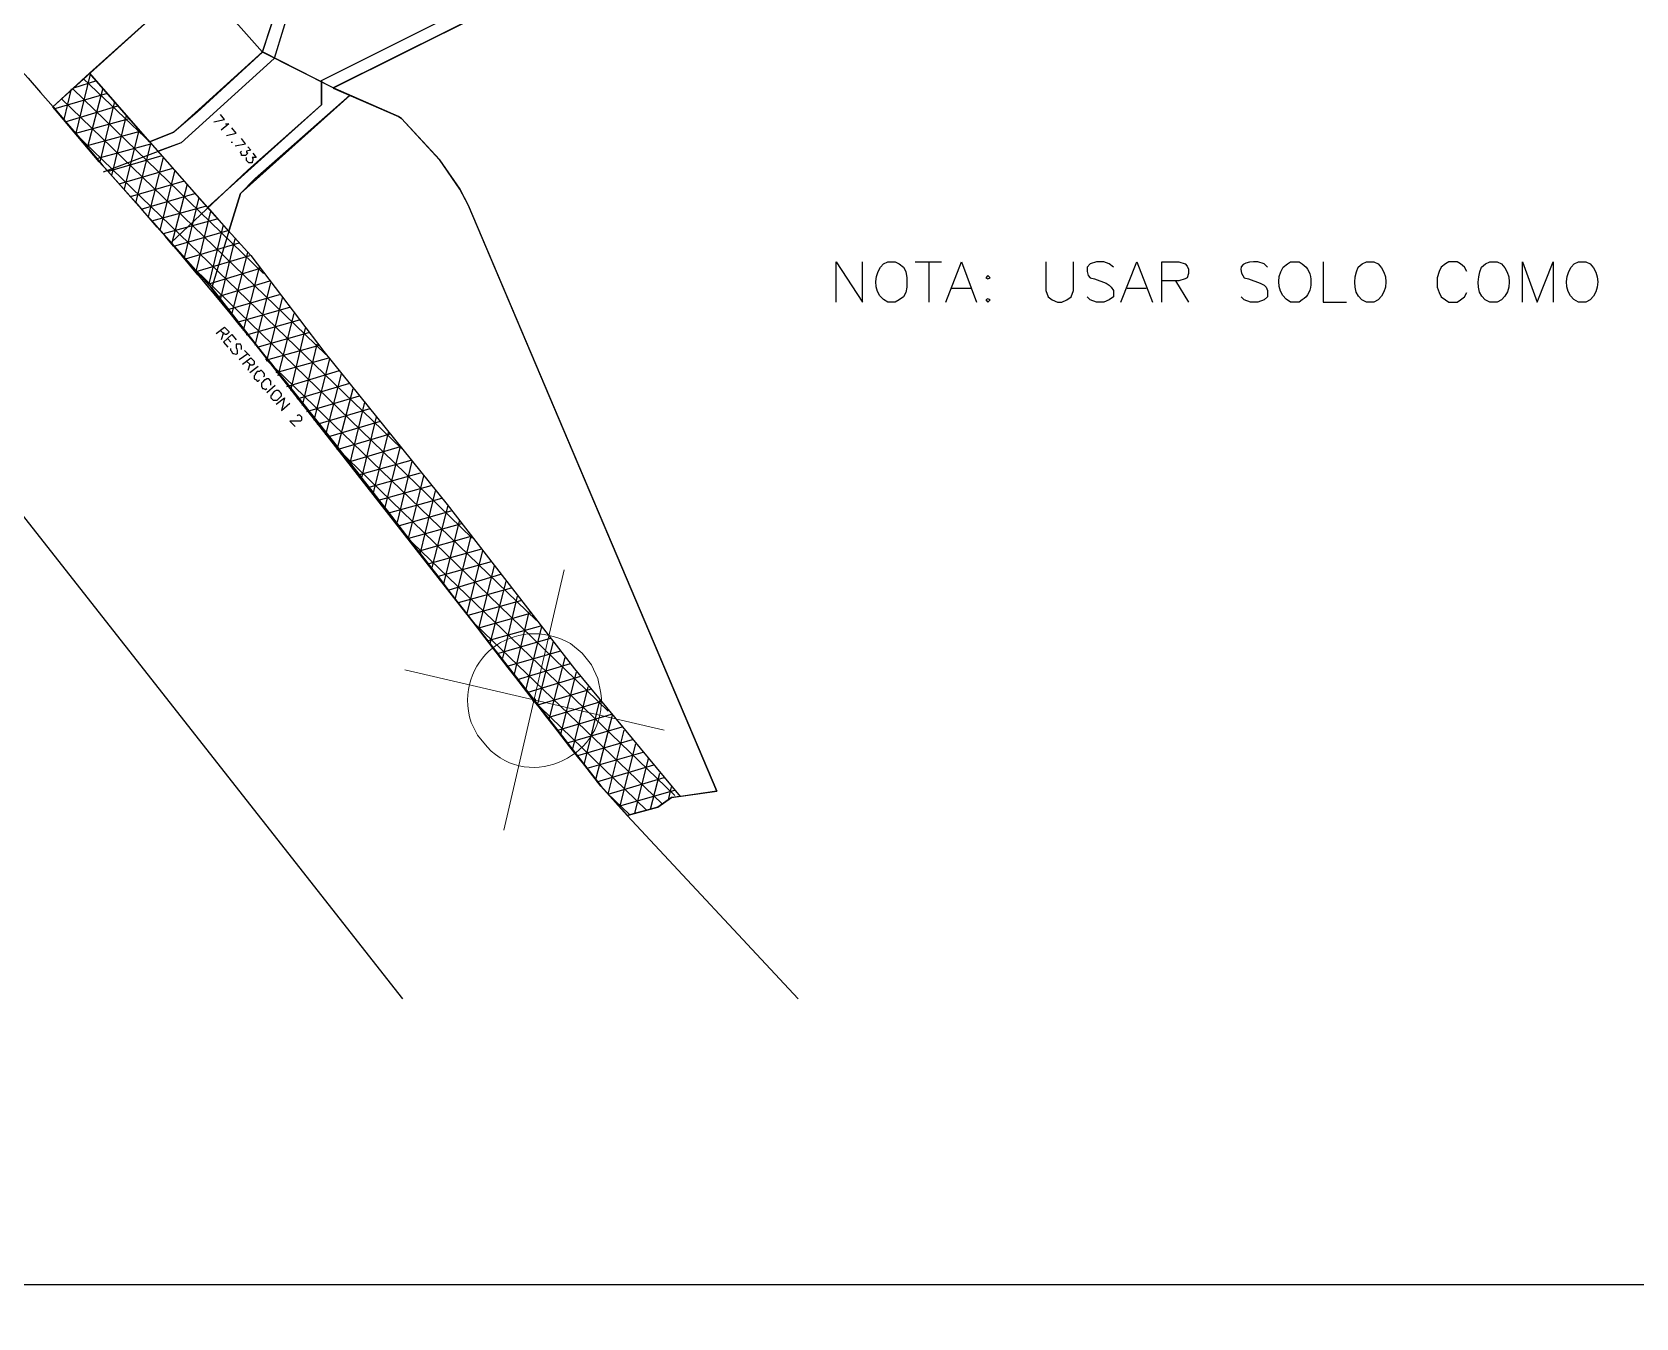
# Model space of a CAD drawing. Header units: millimetres. Extents: x -3 to 3438, y -2371 to 140.
# Drawn here: x 552.11 to 564.12, y 98.81 to 108.44 of the extents above; entities that cross this region are included whole.
import ezdxf

# ---------------------------------------------------------------- set-up
doc = ezdxf.new("R2010")
doc.units = ezdxf.units.MM
doc.layers.add('1- 3', color=3, linetype='Continuous')

msp = doc.modelspace()

# ---------------------------------------------------------------- linework, layer by layer
at = {"layer": '1- 3', "lineweight": 25}
for points in [[(541.396, 99.06), (541.396, 134.858), (583.915, 134.858), (583.915, 99.06), (541.396, 99.06)], [(553.584, 106.952), (553.426, 107.133), (554.279, 107.9), (554.279, 108.081), (556.53, 109.211), (557.77, 109.732), (558.347, 110.143), (563.908, 114.772)], [(557.644, 110.396), (557.612, 110.372), (556.262, 109.795), (554.058, 108.689), (553.923, 108.247), (553.228, 107.615), (553.055, 107.552), (552.991, 107.623), (553.173, 107.694), (553.837, 108.295), (553.987, 108.753), (556.222, 109.882), (557.62, 110.498), (557.644, 110.396)], [(553.584, 106.952), (552.991, 107.623), (553.173, 107.694), (553.837, 108.295), (553.987, 108.753), (556.222, 109.882), (557.62, 110.498)], [(558.402, 110.072), (557.818, 109.653), (556.57, 109.124), (554.366, 108.026), (554.492, 107.971), (553.671, 107.236), (553.584, 106.952)], [(554.279, 108.081), (556.53, 109.211), (557.77, 109.732)], [(556.569, 109.123), (554.366, 108.025), (554.855, 107.812), (554.879, 107.796), (555.163, 107.488), (555.314, 107.267), (555.377, 107.148), (557.241, 102.757), (556.901, 102.709), (556.799, 102.638), (556.569, 102.575), (556.372, 102.796), (555.874, 103.436), (553.457, 106.524), (552.636, 107.449), (552.265, 107.883), (553.339, 108.855), (553.836, 108.294), (553.987, 108.752)], [(553.836, 108.294), (553.173, 107.694), (552.991, 107.623), (552.541, 108.136), (553.339, 108.855), (553.836, 108.294)], [(554.058, 108.689), (553.923, 108.247)], [(554.366, 108.026), (553.837, 108.295), (553.347, 107.844), (553.173, 107.694), (552.991, 107.623), (553.584, 106.952), (553.671, 107.236), (553.781, 107.347), (554.492, 107.971), (554.366, 108.026)], [(554.366, 108.026), (553.837, 108.294), (553.347, 107.844), (553.173, 107.694), (552.991, 107.623), (553.584, 106.952), (553.671, 107.236), (553.781, 107.347), (554.492, 107.971), (554.366, 108.026)], [(552.438, 107.678), (552.549, 108.129)], [(553.923, 108.247), (553.228, 107.615), (552.644, 107.394)], [(552.352, 107.789), (552.407, 108.018)], [(553.844, 106.636), (552.415, 108.018)], [(552.423, 108.026), (552.596, 108.081)], [(553.007, 107.607), (552.494, 108.097)], [(552.525, 107.576), (552.644, 108.026)], [(554.279, 108.081), (554.279, 107.899)], [(552.273, 107.868), (552.675, 107.986)], [(554.31, 106.028), (552.328, 107.947)], [(552.359, 107.773), (552.754, 107.891)], [(552.62, 107.473), (552.731, 107.923)], [(553.149, 106.865), (553.726, 107.41), (554.279, 107.899)], [(553.457, 106.525), (553.671, 107.236), (554.492, 107.97)], [(552.438, 107.686), (552.841, 107.797)], [(552.707, 107.37), (552.818, 107.82)], [(553.473, 107.773), (553.552, 107.789), (553.521, 107.828)], [(554.879, 105.325), (552.423, 107.694)], [(552.517, 107.591), (552.92, 107.702)], [(552.802, 107.268), (552.912, 107.71)], [(553.56, 107.757), (553.584, 107.757), (553.528, 107.71)], [(553.568, 107.67), (553.639, 107.686), (553.607, 107.726)], [(552.596, 107.496), (552.999, 107.607)], [(552.889, 107.165), (552.999, 107.607)], [(553.631, 107.591), (553.71, 107.607), (553.679, 107.647)], [(553.726, 107.584), (553.75, 107.56), (553.718, 107.552), (553.718, 107.544), (553.726, 107.536), (553.71, 107.52), (553.679, 107.52), (553.679, 107.528), (553.671, 107.544), (553.679, 107.552)], [(553.765, 107.536), (553.789, 107.505), (553.758, 107.505), (553.765, 107.497), (553.765, 107.481), (553.758, 107.473), (553.758, 107.465), (553.734, 107.465), (553.726, 107.473), (553.718, 107.481), (553.718, 107.505)], [(552.683, 107.402), (553.086, 107.52)], [(552.762, 107.307), (553.165, 107.425)], [(552.983, 107.062), (553.094, 107.505)], [(552.849, 107.212), (553.252, 107.331)], [(553.07, 106.959), (553.181, 107.402)], [(553.157, 106.857), (553.276, 107.307)], [(552.928, 107.117), (553.331, 107.236)], [(553.252, 106.754), (553.363, 107.204)], [(553.007, 107.03), (553.41, 107.141)], [(553.339, 106.651), (553.449, 107.102)], [(553.094, 106.936), (553.497, 107.046)], [(553.173, 106.841), (553.576, 106.959)], [(553.434, 106.549), (553.544, 106.999)], [(553.26, 106.746), (553.663, 106.865)], [(553.521, 106.438), (553.631, 106.896)], [(553.339, 106.651), (553.742, 106.77)], [(553.607, 106.328), (553.726, 106.794)], [(558.133, 106.422), (558.133, 106.722), (558.331, 106.422), (558.331, 106.722)], [(558.726, 106.722), (558.923, 106.722)], [(558.829, 106.722), (558.829, 106.422)], [(558.955, 106.422), (559.073, 106.722), (559.184, 106.422)], [(559.705, 106.722), (559.705, 106.509), (559.721, 106.462), (559.753, 106.438), (559.792, 106.422), (559.824, 106.422), (559.863, 106.438), (559.895, 106.462), (559.911, 106.509), (559.911, 106.722)], [(560.211, 106.683), (560.179, 106.707), (560.14, 106.722), (560.085, 106.722), (560.037, 106.707), (560.013, 106.683), (560.013, 106.651), (560.021, 106.62), (560.037, 106.604), (560.069, 106.596), (560.156, 106.564), (560.179, 106.549), (560.195, 106.533), (560.211, 106.509), (560.211, 106.462), (560.179, 106.438), (560.14, 106.422), (560.085, 106.422), (560.037, 106.438), (560.013, 106.462)], [(560.266, 106.422), (560.385, 106.722), (560.503, 106.422)], [(560.574, 106.422), (560.574, 106.722), (560.701, 106.722), (560.748, 106.707), (560.764, 106.691), (560.772, 106.667), (560.772, 106.635), (560.764, 106.604), (560.748, 106.596), (560.701, 106.58), (560.574, 106.58)], [(561.783, 106.722), (561.783, 106.422), (561.957, 106.422)], [(562.857, 106.651), (562.841, 106.683), (562.81, 106.707), (562.786, 106.722), (562.723, 106.722), (562.699, 106.707), (562.667, 106.683), (562.652, 106.651), (562.636, 106.604), (562.636, 106.533), (562.652, 106.493), (562.667, 106.462), (562.699, 106.438), (562.723, 106.422), (562.786, 106.422), (562.81, 106.438), (562.841, 106.462), (562.857, 106.493)], [(563.276, 106.422), (563.276, 106.722), (563.386, 106.422), (563.505, 106.722), (563.505, 106.422)], [(555.408, 104.653), (553.331, 106.667)], [(553.426, 106.557), (553.821, 106.675)], [(553.497, 106.462), (553.892, 106.58)], [(553.694, 106.209), (553.813, 106.683)], [(559.271, 106.62), (559.255, 106.604), (559.271, 106.596), (559.287, 106.604), (559.271, 106.62)], [(560.677, 106.58), (560.772, 106.422)], [(553.576, 106.367), (553.963, 106.478)], [(553.781, 106.099), (553.9, 106.565)], [(553.868, 105.98), (553.987, 106.454)], [(558.994, 106.525), (559.145, 106.525)], [(560.314, 106.525), (560.456, 106.525)], [(553.647, 106.272), (554.042, 106.383)], [(553.955, 105.869), (554.074, 106.335)], [(559.271, 106.446), (559.255, 106.438), (559.271, 106.422), (559.287, 106.438), (559.271, 106.446)], [(553.489, 106.185), (553.552, 106.233), (553.576, 106.209), (553.584, 106.201), (553.584, 106.193), (553.576, 106.185), (553.568, 106.178), (553.56, 106.178), (553.544, 106.185), (553.521, 106.209)], [(553.718, 106.177), (554.113, 106.288)], [(554.05, 105.759), (554.16, 106.225)], [(553.544, 106.193), (553.528, 106.138)], [(553.544, 106.122), (553.607, 106.178), (553.639, 106.138)], [(553.544, 106.122), (553.576, 106.083)], [(553.576, 106.146), (553.6, 106.122)], [(553.797, 106.083), (554.184, 106.193)], [(553.868, 105.988), (554.263, 106.098)], [(554.137, 105.648), (554.247, 106.106)], [(553.726, 106.035), (553.663, 105.988)], [(553.686, 105.956), (553.75, 106.004), (553.773, 105.98), (553.773, 105.956), (553.765, 105.949), (553.75, 105.949), (553.742, 105.956), (553.718, 105.98)], [(553.702, 106.059), (553.742, 106.02)], [(555.89, 104.037), (553.86, 105.996)], [(553.939, 105.893), (554.334, 106.004)], [(554.224, 105.538), (554.342, 105.996)], [(553.742, 105.956), (553.726, 105.909)], [(553.742, 105.893), (553.805, 105.941)], [(553.844, 105.862), (553.852, 105.87), (553.852, 105.885), (553.844, 105.893), (553.829, 105.909), (553.821, 105.909), (553.813, 105.901), (553.797, 105.901), (553.781, 105.885), (553.781, 105.877), (553.773, 105.87), (553.773, 105.846), (553.789, 105.838), (553.797, 105.83), (553.805, 105.83), (553.813, 105.838)], [(553.9, 105.798), (553.9, 105.83), (553.884, 105.846), (553.868, 105.846), (553.86, 105.838), (553.852, 105.838), (553.837, 105.822), (553.829, 105.814), (553.829, 105.791), (553.837, 105.775), (553.844, 105.775), (553.86, 105.767), (553.868, 105.775)], [(554.018, 105.79), (554.413, 105.909)], [(554.31, 105.427), (554.429, 105.885)], [(553.868, 105.743), (553.931, 105.798)], [(553.963, 105.751), (553.955, 105.759), (553.939, 105.759), (553.923, 105.751), (553.908, 105.735), (553.908, 105.727), (553.9, 105.719), (553.9, 105.704), (553.916, 105.688), (553.947, 105.688), (553.963, 105.704), (553.971, 105.712), (553.979, 105.719), (553.979, 105.735), (553.971, 105.743), (553.963, 105.751)], [(554.097, 105.696), (554.492, 105.814)], [(554.397, 105.317), (554.516, 105.775)], [(553.939, 105.656), (554.002, 105.704), (553.979, 105.609), (554.042, 105.664)], [(554.168, 105.601), (554.563, 105.719)], [(554.247, 105.506), (554.642, 105.624)], [(554.492, 105.206), (554.603, 105.672)], [(554.097, 105.569), (554.105, 105.577), (554.113, 105.577), (554.129, 105.561), (554.129, 105.538), (554.121, 105.53), (554.042, 105.53), (554.081, 105.49)], [(554.326, 105.411), (554.721, 105.53)], [(554.579, 105.095), (554.69, 105.561)], [(554.397, 105.316), (554.792, 105.435)], [(554.666, 104.985), (554.784, 105.451)], [(556.427, 103.358), (554.397, 105.324)], [(554.476, 105.222), (554.871, 105.34)], [(554.753, 104.874), (554.871, 105.34)], [(554.887, 101.201), (551.751, 105.19)], [(554.555, 105.127), (554.95, 105.237)], [(554.626, 105.032), (555.021, 105.143)], [(554.848, 104.772), (554.958, 105.23)], [(554.705, 104.937), (555.1, 105.048)], [(554.934, 104.661), (555.045, 105.119)], [(555.021, 104.542), (555.132, 105.008)], [(554.784, 104.843), (555.179, 104.953)], [(555.108, 104.432), (555.227, 104.898)], [(554.863, 104.748), (555.25, 104.858)], [(555.195, 104.313), (555.314, 104.787)], [(554.934, 104.653), (555.329, 104.764)], [(555.013, 104.558), (555.4, 104.669)], [(555.282, 104.203), (555.401, 104.669)], [(556.925, 102.726), (554.958, 104.621)], [(555.085, 104.463), (555.479, 104.574)], [(555.369, 104.092), (555.487, 104.558)], [(555.156, 104.369), (555.551, 104.479)], [(555.456, 103.974), (555.574, 104.448)], [(555.235, 104.266), (555.622, 104.384)], [(555.543, 103.863), (555.661, 104.329)], [(555.306, 104.171), (555.701, 104.282)], [(555.377, 104.076), (555.772, 104.187)], [(555.637, 103.753), (555.748, 104.219)], [(555.456, 103.982), (555.843, 104.092)], [(555.724, 103.634), (555.835, 104.1)], [(556.83, 102.663), (555.432, 104.005)], [(555.527, 103.887), (555.922, 103.997)], [(555.811, 103.524), (555.93, 103.99)], [(555.606, 103.792), (555.993, 103.903)], [(555.677, 103.697), (556.072, 103.808)], [(555.898, 103.413), (556.017, 103.879)], [(555.748, 103.595), (556.143, 103.713)], [(555.985, 103.294), (556.104, 103.76)], [(555.827, 103.5), (556.222, 103.618)], [(556.072, 103.184), (556.19, 103.65)], [(555.882, 103.436), (555.882, 103.444), (555.874, 103.452), (555.867, 103.444), (555.859, 103.436), (555.867, 103.429), (555.882, 103.429), (555.882, 103.436)], [(555.898, 103.405), (556.293, 103.523)], [(556.159, 103.065), (556.277, 103.539)], [(556.712, 102.615), (555.914, 103.389)], [(555.977, 103.31), (556.372, 103.429)], [(556.048, 103.215), (556.451, 103.334)], [(556.246, 102.955), (556.364, 103.437)], [(556.333, 102.844), (556.459, 103.326)], [(556.119, 103.121), (556.53, 103.239)], [(556.427, 102.734), (556.546, 103.215)], [(556.198, 103.026), (556.609, 103.144)], [(556.514, 102.639), (556.633, 103.113)], [(556.269, 102.931), (556.688, 103.05)], [(556.625, 102.591), (556.728, 103.002)], [(556.34, 102.828), (556.767, 102.955)], [(556.427, 102.734), (556.846, 102.86)], [(556.743, 102.623), (556.814, 102.892)], [(556.585, 102.584), (556.419, 102.742)], [(556.514, 102.647), (556.925, 102.765)], [(556.878, 102.694), (556.901, 102.789)], [(557.849, 101.201), (556.569, 102.575)]]:
    msp.add_lwpolyline(points, dxfattribs=at)
at = {"layer": '1- 3', "lineweight": 5}
for points in [[(555.645, 102.465), (556.096, 104.416)], [(554.903, 103.666), (556.846, 103.215)]]:
    msp.add_lwpolyline(points, dxfattribs=at)
at = {"layer": '1- 3', "lineweight": 25}
for points, knots in [([(583.923, 38.902), (583.923, 38.902), (583.923, 137.749), (583.923, 137.749), (583.919, 138.052), (583.678, 138.282), (583.378, 138.286), (583.378, 138.286), (541.933, 138.286), (541.933, 138.286)], [0, 0, 0, 0, 1, 1, 1, 2, 2, 2, 3, 3, 3, 3]), ([(563.915, 131.114), (563.915, 131.114), (566.38, 127.007), (566.38, 127.007), (566.38, 127.007), (568.781, 123.01), (568.781, 123.01), (568.781, 123.01), (570.408, 120.459), (570.408, 120.459), (570.408, 120.459), (572.225, 117.433), (572.225, 117.433), (572.225, 117.433), (572.407, 117.102), (572.407, 117.102), (572.407, 117.102), (572.889, 116.651), (572.889, 116.651), (572.889, 116.651), (574.69, 111.478), (574.69, 111.478), (574.69, 111.478), (564.618, 112.449), (564.618, 112.449), (564.618, 112.449), (558.402, 110.071), (558.402, 110.071), (558.402, 110.071), (557.818, 109.653), (557.818, 109.653), (557.818, 109.653), (556.569, 109.124), (556.569, 109.124), (556.569, 109.124), (554.366, 108.026), (554.366, 108.026), (554.366, 108.026), (554.855, 107.812), (554.855, 107.812), (554.855, 107.812), (554.879, 107.797), (554.879, 107.797), (554.879, 107.797), (555.163, 107.489), (555.163, 107.489), (555.163, 107.489), (555.314, 107.267), (555.314, 107.267), (555.314, 107.267), (555.377, 107.149), (555.377, 107.149), (555.377, 107.149), (557.241, 102.757), (557.241, 102.757), (557.241, 102.757), (556.901, 102.71), (556.901, 102.71), (556.901, 102.71), (556.799, 102.639), (556.799, 102.639), (556.799, 102.639), (556.569, 102.575), (556.569, 102.575), (556.569, 102.575), (556.372, 102.797), (556.372, 102.797), (556.372, 102.797), (555.874, 103.436), (555.874, 103.436), (555.874, 103.436), (553.457, 106.525), (553.457, 106.525), (553.457, 106.525), (552.636, 107.449), (552.636, 107.449), (551.666, 108.617), (550.589, 109.697), (549.65, 110.893), (549.65, 110.893), (548.884, 111.944), (548.884, 111.944), (548.884, 111.944), (548.457, 112.702), (548.457, 112.702), (548.457, 112.702), (548.299, 112.978), (548.299, 112.978), (548.299, 112.978), (547.707, 114.147), (547.707, 114.147), (547.707, 114.147), (547.699, 114.155), (547.699, 114.155), (547.699, 114.155), (549.421, 114.748), (549.421, 114.748), (549.421, 114.748), (549.2, 115.427), (549.2, 115.427), (549.2, 115.427), (549.026, 115.948), (549.026, 115.948), (549.026, 115.948), (553.299, 117.41), (553.299, 117.41), (553.299, 117.41), (551.941, 121.438), (551.941, 121.438), (551.941, 121.438), (554.761, 121.478), (554.761, 121.478), (554.761, 121.478), (554.066, 125.048), (554.066, 125.048), (554.066, 125.048), (553.56, 132.481), (553.56, 132.481), (553.56, 132.481), (559.255, 131.73), (559.255, 131.73), (559.255, 131.73), (563.915, 131.114), (563.915, 131.114)], [0, 0, 0, 0, 1, 1, 1, 2, 2, 2, 3, 3, 3, 4, 4, 4, 5, 5, 5, 6, 6, 6, 7, 7, 7, 8, 8, 8, 9, 9, 9, 10, 10, 10, 11, 11, 11, 12, 12, 12, 13, 13, 13, 14, 14, 14, 15, 15, 15, 16, 16, 16, 17, 17, 17, 18, 18, 18, 19, 19, 19, 20, 20, 20, 21, 21, 21, 22, 22, 22, 23, 23, 23, 24, 24, 24, 25, 25, 25, 26, 26, 26, 27, 27, 27, 28, 28, 28, 29, 29, 29, 30, 30, 30, 31, 31, 31, 32, 32, 32, 33, 33, 33, 34, 34, 34, 35, 35, 35, 36, 36, 36, 37, 37, 37, 38, 38, 38, 39, 39, 39, 40, 40, 40, 41, 41, 41, 41]), ([(552.541, 108.137), (552.541, 108.137), (552.265, 107.884), (552.265, 107.884), (552.265, 107.884), (552.612, 107.473), (552.612, 107.473), (553.961, 105.995), (555.126, 104.361), (556.372, 102.797), (556.372, 102.797), (556.57, 102.576), (556.57, 102.576), (556.57, 102.576), (556.601, 102.584), (556.601, 102.584), (556.601, 102.584), (556.799, 102.639), (556.799, 102.639), (556.799, 102.639), (556.901, 102.71), (556.901, 102.71), (556.901, 102.71), (556.965, 102.718), (556.965, 102.718), (556.965, 102.718), (556.175, 103.674), (556.175, 103.674), (556.175, 103.674), (555.219, 104.906), (555.219, 104.906), (555.219, 104.906), (554.295, 106.051), (554.295, 106.051), (554.295, 106.051), (553.75, 106.77), (553.75, 106.77), (553.75, 106.77), (553.434, 107.118), (553.434, 107.118), (553.434, 107.118), (552.92, 107.702), (552.92, 107.702), (552.92, 107.702), (552.541, 108.137), (552.541, 108.137)], [0, 0, 0, 0, 1, 1, 1, 2, 2, 2, 3, 3, 3, 4, 4, 4, 5, 5, 5, 6, 6, 6, 7, 7, 7, 8, 8, 8, 9, 9, 9, 10, 10, 10, 11, 11, 11, 12, 12, 12, 13, 13, 13, 14, 14, 14, 15, 15, 15, 15]), ([(552.265, 107.884), (552.265, 107.884), (552.636, 107.449), (552.636, 107.449), (553.972, 105.975), (555.134, 104.353), (556.372, 102.797), (556.372, 102.797), (556.569, 102.575), (556.569, 102.575)], [0, 0, 0, 0, 1, 1, 1, 2, 2, 2, 3, 3, 3, 3]), ([(553.607, 107.623), (553.607, 107.623), (553.607, 107.615), (553.607, 107.615), (553.607, 107.615), (553.607, 107.623), (553.607, 107.623)], [0, 0, 0, 0, 1, 1, 1, 2, 2, 2, 2]), ([(558.521, 106.722), (558.521, 106.722), (558.489, 106.707), (558.489, 106.707), (558.489, 106.707), (558.465, 106.683), (558.465, 106.683), (558.41, 106.602), (558.42, 106.461), (558.521, 106.422), (558.521, 106.422), (558.576, 106.422), (558.576, 106.422), (558.576, 106.422), (558.607, 106.438), (558.607, 106.438), (558.607, 106.438), (558.639, 106.462), (558.639, 106.462), (558.639, 106.462), (558.655, 106.493), (558.655, 106.493), (558.655, 106.493), (558.663, 106.533), (558.663, 106.533), (558.663, 106.533), (558.663, 106.604), (558.663, 106.604), (558.663, 106.604), (558.655, 106.651), (558.655, 106.651), (558.655, 106.651), (558.639, 106.683), (558.639, 106.683), (558.639, 106.683), (558.607, 106.707), (558.607, 106.707), (558.607, 106.707), (558.576, 106.722), (558.576, 106.722), (558.576, 106.722), (558.521, 106.722), (558.521, 106.722)], [0, 0, 0, 0, 1, 1, 1, 2, 2, 2, 3, 3, 3, 4, 4, 4, 5, 5, 5, 6, 6, 6, 7, 7, 7, 8, 8, 8, 9, 9, 9, 10, 10, 10, 11, 11, 11, 12, 12, 12, 13, 13, 13, 14, 14, 14, 14]), ([(561.364, 106.683), (561.364, 106.683), (561.34, 106.707), (561.34, 106.707), (561.34, 106.707), (561.293, 106.722), (561.293, 106.722), (561.204, 106.729), (561.121, 106.703), (561.19, 106.604), (561.19, 106.604), (561.222, 106.596), (561.222, 106.596), (561.222, 106.596), (561.309, 106.564), (561.309, 106.564), (561.309, 106.564), (561.34, 106.549), (561.34, 106.549), (561.34, 106.549), (561.356, 106.533), (561.356, 106.533), (561.356, 106.533), (561.364, 106.509), (561.364, 106.509), (561.364, 106.509), (561.364, 106.462), (561.364, 106.462), (561.364, 106.462), (561.34, 106.438), (561.34, 106.438), (561.34, 106.438), (561.293, 106.422), (561.293, 106.422), (561.293, 106.422), (561.238, 106.422), (561.238, 106.422), (561.238, 106.422), (561.19, 106.438), (561.19, 106.438), (561.19, 106.438), (561.167, 106.462), (561.167, 106.462)], [0, 0, 0, 0, 1, 1, 1, 2, 2, 2, 3, 3, 3, 4, 4, 4, 5, 5, 5, 6, 6, 6, 7, 7, 7, 8, 8, 8, 9, 9, 9, 10, 10, 10, 11, 11, 11, 12, 12, 12, 13, 13, 13, 14, 14, 14, 14]), ([(561.538, 106.722), (561.538, 106.722), (561.514, 106.707), (561.514, 106.707), (561.514, 106.707), (561.483, 106.683), (561.483, 106.683), (561.426, 106.596), (561.437, 106.469), (561.538, 106.422), (561.538, 106.422), (561.601, 106.422), (561.601, 106.422), (561.601, 106.422), (561.625, 106.438), (561.625, 106.438), (561.713, 106.485), (561.712, 106.659), (561.625, 106.707), (561.625, 106.707), (561.601, 106.722), (561.601, 106.722), (561.601, 106.722), (561.538, 106.722), (561.538, 106.722)], [0, 0, 0, 0, 1, 1, 1, 2, 2, 2, 3, 3, 3, 4, 4, 4, 5, 5, 5, 6, 6, 6, 7, 7, 7, 8, 8, 8, 8]), ([(562.107, 106.722), (562.107, 106.722), (562.075, 106.707), (562.075, 106.707), (562.075, 106.707), (562.043, 106.683), (562.043, 106.683), (562.008, 106.597), (561.997, 106.456), (562.107, 106.422), (562.107, 106.422), (562.162, 106.422), (562.162, 106.422), (562.162, 106.422), (562.194, 106.438), (562.194, 106.438), (562.271, 106.504), (562.27, 106.64), (562.194, 106.707), (562.194, 106.707), (562.162, 106.722), (562.162, 106.722), (562.162, 106.722), (562.107, 106.722), (562.107, 106.722)], [0, 0, 0, 0, 1, 1, 1, 2, 2, 2, 3, 3, 3, 4, 4, 4, 5, 5, 5, 6, 6, 6, 7, 7, 7, 8, 8, 8, 8]), ([(563.031, 106.722), (563.031, 106.722), (562.999, 106.707), (562.999, 106.707), (562.999, 106.707), (562.968, 106.683), (562.968, 106.683), (562.932, 106.597), (562.922, 106.456), (563.031, 106.422), (563.031, 106.422), (563.086, 106.422), (563.086, 106.422), (563.086, 106.422), (563.118, 106.438), (563.118, 106.438), (563.196, 106.504), (563.194, 106.64), (563.118, 106.707), (563.118, 106.707), (563.086, 106.722), (563.086, 106.722), (563.086, 106.722), (563.031, 106.722), (563.031, 106.722)], [0, 0, 0, 0, 1, 1, 1, 2, 2, 2, 3, 3, 3, 4, 4, 4, 5, 5, 5, 6, 6, 6, 7, 7, 7, 8, 8, 8, 8]), ([(563.694, 106.722), (563.694, 106.722), (563.663, 106.707), (563.663, 106.707), (563.663, 106.707), (563.639, 106.683), (563.639, 106.683), (563.583, 106.602), (563.593, 106.461), (563.694, 106.422), (563.694, 106.422), (563.75, 106.422), (563.75, 106.422), (563.75, 106.422), (563.781, 106.438), (563.781, 106.438), (563.859, 106.504), (563.858, 106.64), (563.781, 106.707), (563.781, 106.707), (563.75, 106.722), (563.75, 106.722), (563.75, 106.722), (563.694, 106.722), (563.694, 106.722)], [0, 0, 0, 0, 1, 1, 1, 2, 2, 2, 3, 3, 3, 4, 4, 4, 5, 5, 5, 6, 6, 6, 7, 7, 7, 8, 8, 8, 8]), ([(553.679, 106.067), (553.679, 106.067), (553.679, 106.091), (553.679, 106.091), (553.679, 106.091), (553.671, 106.106), (553.671, 106.106), (553.671, 106.106), (553.639, 106.106), (553.639, 106.106), (553.639, 106.106), (553.639, 106.099), (553.639, 106.099), (553.637, 106.066), (553.65, 106.076), (553.647, 106.035), (553.647, 106.035), (553.639, 106.028), (553.639, 106.028), (553.639, 106.028), (553.623, 106.035), (553.623, 106.035), (553.623, 106.035), (553.615, 106.035), (553.615, 106.035), (553.615, 106.035), (553.607, 106.051), (553.607, 106.051), (553.607, 106.051), (553.6, 106.059), (553.6, 106.059), (553.6, 106.059), (553.6, 106.075), (553.6, 106.075)], [0, 0, 0, 0, 1, 1, 1, 2, 2, 2, 3, 3, 3, 4, 4, 4, 5, 5, 5, 6, 6, 6, 7, 7, 7, 8, 8, 8, 9, 9, 9, 10, 10, 10, 11, 11, 11, 11])]:
    msp.add_open_spline(points, degree=3, knots=knots, dxfattribs=at)
at = {"layer": '1- 3', "lineweight": 5}
msp.add_open_spline([(556.301, 103.705), (556.301, 103.705), (556.23, 103.792), (556.23, 103.792), (556.23, 103.792), (556.143, 103.863), (556.143, 103.863), (555.725, 104.1), (555.256, 103.735), (555.4, 103.271), (555.4, 103.271), (555.448, 103.176), (555.448, 103.176), (555.448, 103.176), (555.519, 103.089), (555.519, 103.089), (555.845, 102.742), (556.425, 103.029), (556.372, 103.492), (556.372, 103.492), (556.348, 103.602), (556.348, 103.602), (556.348, 103.602), (556.301, 103.705), (556.301, 103.705)], degree=3, knots=[0, 0, 0, 0, 1, 1, 1, 2, 2, 2, 3, 3, 3, 4, 4, 4, 5, 5, 5, 6, 6, 6, 7, 7, 7, 8, 8, 8, 8], dxfattribs=at)

doc.saveas('drawing.dxf')
